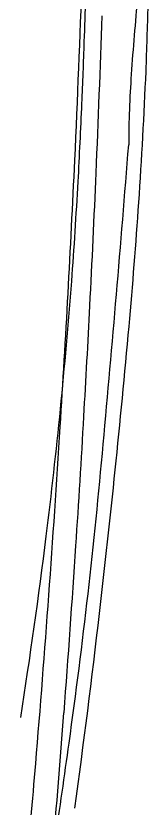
# Model space of a CAD drawing. Header units: centimetres. Extents: x -586 to 10005, y 1793 to 5385.
# Drawn here: x -493.24 to -490.16, y 3920.51 to 3939.05 of the extents above; entities that cross this region are included whole.
import ezdxf

# ---------------------------------------------------------------- set-up
doc = ezdxf.new("R2010")
doc.units = ezdxf.units.CM
doc.header["$MEASUREMENT"] = 0
doc.layers.add('Furnitures', color=7, linetype='Continuous')
doc.layers.add('Toilets_Details', color=8, linetype='Continuous')

msp = doc.modelspace()

# ---------------------------------------------------------------- linework, layer by layer
at = {"layer": 'Furnitures'}
for centre, radius, start, end in [((-856.753, 3952.503), 365.276, 357.35844, 358.03483), ((-717.621, 3946.061), 226.106, 358.06962, 358.33098), ((-423.315, 3933.016), 67.396, 174.48086, 176.03146), ((-584.987, 3941.501), 94.857, 357.73572, 358.67217), ((-877.581, 3951.869), 386.566, 357.55373, 358.09917), ((-651.021, 3943.896), 159.471, 357.52124, 358.04096), ((-464.943, 3935.914), 25.666, 176.0552, 179.7384), ((-603.171, 3942.36), 113.061, 356.1057, 357.66465), ((-677.184, 3944.971), 185.656, 356.97343, 357.53905), ((-1020.33, 3977.497), 531.342, 354.7662, 355.52419), ((-874.309, 3953.343), 382.852, 356.41942, 357.35398), ((-873.424, 3951.69), 382.405, 357.08742, 357.55399), ((-622.208, 3942.382), 130.62, 355.81032, 356.8345), ((-622.546, 3943.648), 132.478, 354.86095, 356.11902), ((-620.941, 3942.663), 129.378, 352.98897, 355.64493), ((-870.94, 3951.56), 379.917, 356.6977, 357.08796), ((-743.782, 3954.429), 254.193, 353.36671, 354.8885), ((-860.882, 3950.967), 369.843, 356.22974, 356.69968), ((-889.512, 3954.285), 398.084, 355.28317, 356.42071), ((-629.862, 3941.258), 139.197, 352.06089, 354.95933), ((-629.778, 3943.962), 138.307, 351.12807, 352.90171), ((-877.732, 3952.111), 386.732, 355.64426, 356.2247), ((-688.333, 3947.57), 198.323, 352.15737, 353.48451), ((-795.389, 3945.724), 304.141, 355.04884, 355.66588), ((-642.242, 3942.155), 151.583, 351.49372, 352.37142), ((-1086.029, 3971.823), 595.379, 354.654417, 355.156266)]:
    msp.add_arc(centre, radius, start, end, dxfattribs=at)
at = {"layer": 'Toilets_Details'}
for centre, radius, start, end in [((-856.753, 3952.503), 365.276, 357.35844, 358.03483), ((-717.621, 3946.061), 226.106, 358.06962, 358.33098), ((-423.315, 3933.016), 67.396, 174.48086, 176.03146), ((-584.987, 3941.501), 94.857, 357.73572, 358.67217), ((-877.581, 3951.869), 386.566, 357.55373, 358.09917), ((-651.021, 3943.896), 159.471, 357.52124, 358.04096), ((-464.943, 3935.914), 25.666, 176.0552, 179.7384), ((-603.171, 3942.36), 113.061, 356.1057, 357.66465), ((-677.184, 3944.971), 185.656, 356.97343, 357.53905), ((-1020.33, 3977.497), 531.342, 354.7662, 355.52419), ((-874.309, 3953.343), 382.852, 356.41942, 357.35398), ((-873.424, 3951.69), 382.405, 357.08742, 357.55399), ((-622.208, 3942.382), 130.62, 355.81032, 356.8345), ((-622.546, 3943.648), 132.478, 354.86095, 356.11902), ((-620.941, 3942.663), 129.378, 352.98897, 355.64493), ((-870.94, 3951.56), 379.917, 356.6977, 357.08796), ((-743.782, 3954.429), 254.193, 353.36671, 354.8885), ((-860.882, 3950.967), 369.843, 356.22974, 356.69968), ((-889.512, 3954.285), 398.084, 355.28317, 356.42071), ((-629.862, 3941.258), 139.197, 352.06089, 354.95933), ((-629.778, 3943.962), 138.307, 351.12807, 352.90171), ((-877.732, 3952.111), 386.732, 355.64426, 356.2247), ((-688.333, 3947.57), 198.323, 352.15737, 353.48451), ((-795.389, 3945.724), 304.141, 355.04884, 355.66588), ((-642.242, 3942.155), 151.583, 351.49372, 352.37142), ((-1086.029, 3971.823), 595.379, 354.654417, 355.156266)]:
    msp.add_arc(centre, radius, start, end, dxfattribs=at)

doc.saveas('drawing.dxf')
